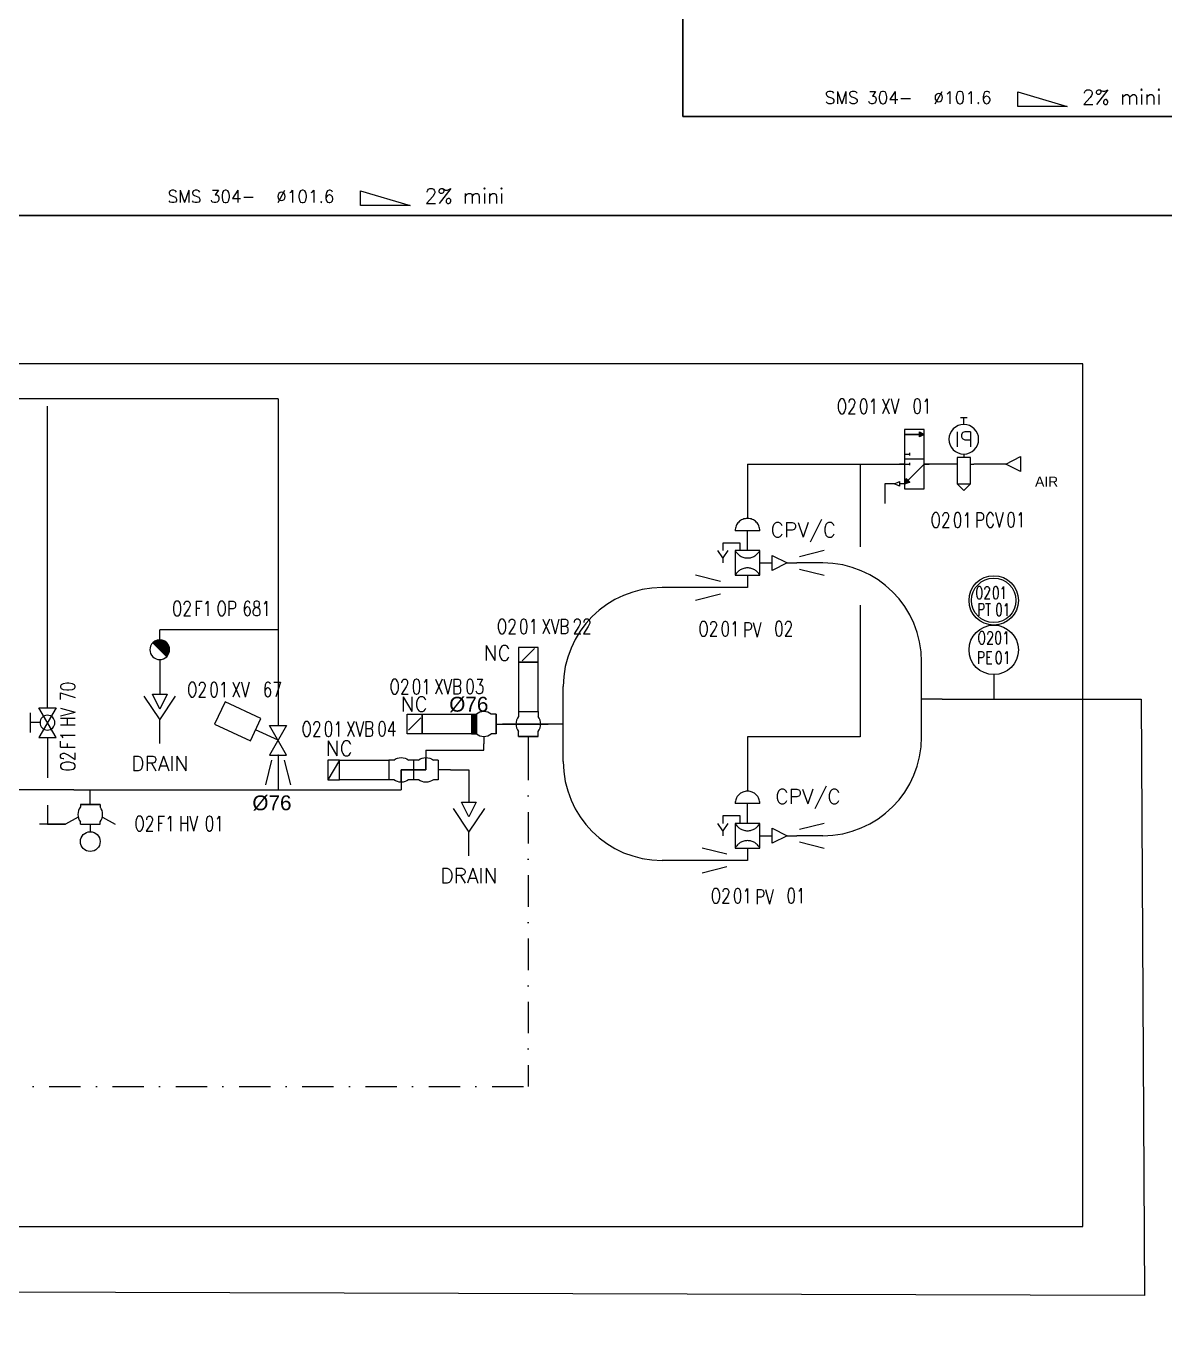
# Model space of a CAD drawing. Header units: inches. Extents: x 14542 to 16164, y 23460 to 24887.
# Drawn here: x 14893.7 to 15124.2, y 24093.5 to 24358.4 of the extents above; entities that cross this region are included whole.
import ezdxf
from ezdxf.enums import TextEntityAlignment as Align

# ---------------------------------------------------------------- set-up
doc = ezdxf.new("R2010")
doc.units = ezdxf.units.IN
doc.header["$MEASUREMENT"] = 0
doc.linetypes.add('ACAD_ISO02W100', pattern=[15, 12, -3])
doc.linetypes.add('DASHDOT2', pattern=[12.7, 6.35, -3.175, 0, -3.175])
for name, color, linetype, lineweight in [('19 Pipe Process', 30, 'Continuous', 30), ('31 Equipment', 7, 'Continuous', 9), ('43 TXT English', 7, 'Continuous', 9), ('44 TXT French', 7, 'Continuous', 9), ('61 Revision Cloud', 1, 'Continuous', 9)]:
    doc.layers.add(name, color=color, linetype=linetype, lineweight=lineweight)
for name, color, linetype in [('DIAMETRE', 7, 'Continuous'), ('MATERIEL-DIVERS', 7, 'Continuous'), ('REPERES', 7, 'Continuous'), ('TANK', 7, 'Continuous'), ('techn-data', 7, 'Continuous'), ('TEXTES', 7, 'Continuous'), ('TUYAUTERIE-AIR INSTRUMENT', 3, 'Continuous'), ('TUYAUTERIE-EAU', 5, 'Continuous'), ('TUYAUTERIE-EGOUT', 32, 'Continuous'), ('TUYAUTERIE-NEP', 4, 'DASHDOT2'), ('TUYAUTERIE-VAPEUR', 6, 'Continuous'), ('TUYAUTERIE-VAPEUR PROCESS', 6, 'Continuous'), ('TXT_FR', 7, 'Continuous'), ('VANNES', 7, 'Continuous')]:
    doc.layers.add(name, color=color, linetype=linetype)
doc.layers.get('REPERES').off()
doc.styles.add('ROMANS', font='ROMANS.SHX')
doc.styles.get("Standard").update_dxf_attribs({"font": 'arial.ttf'})

# ---------------------------------------------------------------- blocks, each defined once
blk = doc.blocks.new('PENTE-G')
at = {"layer": 'MATERIEL-DIVERS'}
blk.add_lwpolyline([(-5, 2), (5, 2), (5, 5), (-5, 2)], dxfattribs=at)
blk = doc.blocks.new('APV-INS-M-L-PE')
at = {"layer": '31 Equipment', "color": 7}
blk.add_line((0, -5), (0, -10), dxfattribs=at)
blk.add_circle((0, 0), 5, dxfattribs=at)
blk = doc.blocks.new('APV-VLV-MODUL-CPVC-1')
at = {"layer": '31 Equipment', "linetype": 'ACAD_ISO02W100', "ltscale": 38}
for p, q in [((2.5, 6.5), (-2.5, 6.5)), ((0, 2.5), (0, 6.5)), ((2.5, 2.5), (-2.5, 2.5)), ((-2.5, 2.5), (-2.5, -2.5)), ((2.5, -2.5), (2.5, 2.5)), ((2.5, 0), (5, 0)), ((-2.5, -2.5), (2.5, -2.5)), ((0, -2.5), (0, -5))]:
    blk.add_line(p, q, dxfattribs=at)
at = {"layer": '31 Equipment'}
for p, q in [((-1.5, 4), (-5, 4)), ((-5, 4), (-5, 2.5)), ((-1.5, 2.5), (-1.5, 4)), ((-5, 1), (-6, 2.5)), ((-4, 2.5), (-5, 1)), ((-5, 1), (-5, 0)), ((8, 0), (10, 0))]:
    blk.add_line(p, q, dxfattribs=at)
at = {"layer": '31 Equipment', "color": 7}
for p, q in [((5, -1.5), (5, 1.5)), ((5, 1.5), (8, 0)), ((8, 0), (5, -1.5))]:
    blk.add_line(p, q, dxfattribs=at)
at = {"layer": '31 Equipment', "linetype": 'ACAD_ISO02W100', "ltscale": 38}
for centre, radius, start, end in [((0, 6.5), 2.5, 0, 180), ((0, 3.83), 2.83, 208.0725, 331.9275), ((0, -3.83), 2.83, 28.0725, 151.9275)]:
    blk.add_arc(centre, radius, start, end, dxfattribs=at)
blk = doc.blocks.new('APV-FCE-GEN-REDCON-1')
at = {"layer": '31 Equipment', "color": 7}
for p, q in [((-2.5, 2.5), (2.5, 1.25)), ((2.5, 1.25), (2.5, 1.25)), ((2.5, -1.25), (-2.5, -2.5))]:
    blk.add_line(p, q, dxfattribs=at)
blk = doc.blocks.new('APV-PNE-SPOOLV-32-1')
at = {"layer": '31 Equipment'}
h = blk.add_hatch(dxfattribs=at)
h.set_pattern_fill('ANSI31', color=256, scale=0.01, style=0)
h.set_pattern_definition([(45, (-8, 6e-14), (-0.02245064, 0.02245064), [])])
h.paths.add_polyline_path([(-8, 2), (-8.5, 1), (-7.5, 1)])
h = blk.add_hatch(dxfattribs=at)
h.set_pattern_fill('ANSI31', color=256, scale=0.01, angle=225, style=0)
h.set_pattern_definition([(270, (0.585786, -0.585786), (0.03175, 0), [])])
h.paths.add_polyline_path([(2, -2), (1.65, -0.94), (0.94, -1.65)])
for p, q in [((-2, 2), (-2, 3)), ((-8.5, 1), (-8, 2)), ((-7.5, 1), (-8.5, 1)), ((-8, 2), (-7.5, 1)), ((-2, -2), (-2, -1)), ((-2, -2), (-2, -3)), ((0.94, -1.65), (1.65, -0.94)), ((2, -2), (0.94, -1.65)), ((1.65, -0.94), (2, -2)), ((2, -2), (2, -3)), ((1.5, -3), (2.5, -3)), ((2, -4), (1.5, -3)), ((2.5, -3), (2, -4))]:
    blk.add_line(p, q, dxfattribs=at)
at = {"layer": '31 Equipment', "color": 7}
for p, q in [((3, 2), (-9, 2)), ((-9, 2), (-9, -2)), ((-3, 2), (-3, -2)), ((3, -2), (3, 2)), ((-9, -2), (3, -2)), ((-4.25, -1), (-3.75, -1)), ((-4, -2), (-4, -1)), ((-2.25, -1), (-1.75, -1))]:
    blk.add_line(p, q, dxfattribs=at)
at = {"layer": '31 Equipment', "lineweight": 30}
for p, q in [((-8, -2), (-8, 1)), ((-2, 2), (1.29, -1.29))]:
    blk.add_line(p, q, dxfattribs=at)
blk = doc.blocks.new('APV-PNE-GEN-PRESREGL-1')
at = {"layer": '31 Equipment', "color": 7}
for p, q in [((-0.67, 9.33), (0.67, 9.33)), ((0, 8), (0, 9.33)), ((-1.33, 0), (-2, 0)), ((-1.33, -4), (-1.33, 1.33)), ((-1.33, 1.33), (1.33, 1.33)), ((1.33, 1.33), (1.33, -4)), ((1.33, 0), (2, 0)), ((-1.33, -4), (0, -5.33)), ((1.33, -4), (-1.33, -4)), ((0, -5.33), (1.33, -4))]:
    blk.add_line(p, q, dxfattribs=at)
at = {"layer": '31 Equipment'}
blk.add_line((0, 2), (0, 1.33), dxfattribs=at)
blk.add_circle((0, 5), 3, dxfattribs=at)
at = {"layer": '31 Equipment', "style": 'ROMANS'}
blk.add_text('PI', height=3, dxfattribs=at).set_placement((0, 5), align=Align.MIDDLE)
blk = doc.blocks.new('APV-SIGN-ARW-FLOW-1')
at = {"layer": '31 Equipment'}
for p, q in [((-1.5, -1.5), (-1.5, 1.5)), ((-1.5, 1.5), (1.5, 0)), ((1.5, 0), (-1.5, -1.5))]:
    blk.add_line(p, q, dxfattribs=at)
blk = doc.blocks.new('VANNE SIEGE INCLINE')
at = {"color": 7}
for p, q in [((-3, 1.73), (-3, -1.73)), ((-3, -1.73), (3, 1.73)), ((3, -1.73), (-3, 1.73)), ((3, 1.73), (3, -1.73))]:
    blk.add_line(p, q, dxfattribs=at)
at = {"color": 7, "extrusion": (-1, 0, 0)}
blk.add_point((-3, 0), dxfattribs=at)
at = {"color": 7, "extrusion": (1, 0, 0)}
blk.add_point((3, 0), dxfattribs=at)
at = {"layer": 'VANNES'}
for p, q in [((3.23, 12.84), (-0.15, 5.59)), ((7.76, 10.73), (3.23, 12.84)), ((4.38, 3.47), (7.76, 10.73)), ((-0.15, 5.59), (4.38, 3.47)), ((0, 0), (2.11, 4.53))]:
    blk.add_line(p, q, dxfattribs=at)
blk = doc.blocks.new('APV-INS-F-L-PT')
at = {"layer": '31 Equipment'}
for radius in [5, 4.5]:
    blk.add_circle((0, 0), radius, dxfattribs=at)
blk = doc.blocks.new('REPNORM1')
at = {"layer": 'TEXTES', "style": 'ROMANS', "width": 0.75}
for tag, p in [('ZONE', (-9.75, -1.25)), ('SOUSZONE', (-5.25, -1.25)), ('ELEMENT', (-0.75, -1.25)), ('NUM', (5.59, -1.22))]:
    blk.add_attdef(tag, p, '', height=3, dxfattribs=at)
blk = doc.blocks.new('REPINS2')
at = {"layer": 'TEXTES', "style": 'ROMANS', "width": 0.7}
for tag, p in [('ZONE', (-3.35, 0.8)), ('SOUSZONE', (0.05, 0.8)), ('NUM', (0.7, -2.6))]:
    blk.add_attdef(tag, p, '', height=2.5, dxfattribs=at)
blk.add_attdef('ELEMENT', text='', height=2.5, dxfattribs=at).set_placement((-1.56, -2.59), align=Align.CENTER)
blk = doc.blocks.new('REPINS')
at = {"layer": 'TEXTES', "style": 'ROMANS', "width": 0.75}
for tag, p in [('ZONE', (-3.3, 1)), ('SOUSZONE', (0.1, 1)), ('NUM', (0.2, -3))]:
    blk.add_attdef(tag, p, '', height=2.5, dxfattribs=at)
blk.add_attdef('ELEMENT', text='', height=2.5, dxfattribs=at).set_placement((-0.2, -3), align=Align.RIGHT)
blk = doc.blocks.new('APV-VLV-SAMPL-PRD20-2')
at = {"layer": '31 Equipment', "ltscale": 38}
for p, q in [((-2.54, 2.44), (-4, 5)), ((-4, 0), (-5.5, 0)), ((-4, 2), (-3.5, 2)), ((-4, 2), (-4, -2)), ((0, 2), (-0.5, 2)), ((0, 2), (0, -2)), ((0, -2), (0, 2)), ((-4, -2), (-3.5, -2)), ((-2.54, -2.44), (-4, -5)), ((0, -2), (-0.5, -2))]:
    blk.add_line(p, q, dxfattribs=at)
at = {"layer": '31 Equipment'}
blk.add_circle((-7.5, 0), 2, dxfattribs=at)
at = {"layer": '31 Equipment', "ltscale": 38}
for start, end in [(53.1301, 126.8699), (233.1301, 306.8699)]:
    blk.add_arc((-2, 0), 2.5, start, end, dxfattribs=at)
blk = doc.blocks.new('REPNORM')
at = {"layer": 'TEXTES', "style": 'ROMANS', "width": 0.75}
for tag, p in [('ZONE', (-9.75, -1.25)), ('SOUSZONE', (-5.25, -1.25)), ('ELEMENT', (0, -1.25)), ('NUM', (4.5, -1.25))]:
    blk.add_attdef(tag, p, '', height=3, dxfattribs=at)
blk = doc.blocks.new('APV-VLV-SSEAT-SW42-3')
at = {"layer": '31 Equipment', "ltscale": 38}
for p, q in [((1.25, 15.25), (-1.25, 12.75)), ((-2, 2.5), (-2, 1.5)), ((2, 2.5), (2, 1.5)), ((-2, -2.5), (-2, -1.5)), ((2, -2.5), (-2, -2.5)), ((-2, -2.5), (2, -2.5)), ((0, -2.5), (0, -5)), ((2, -2.5), (2, -1.5))]:
    blk.add_line(p, q, dxfattribs=at)
at = {"layer": '31 Equipment'}
for p, q in [((-4, 0), (-2.5, 0)), ((2.5, 0), (4, 0))]:
    blk.add_line(p, q, dxfattribs=at)
at = {"layer": '31 Equipment', "lineweight": 30}
blk.add_line((2.5, 0), (-2.5, 0), dxfattribs=at)
at = {"layer": '31 Equipment', "ltscale": 38}
for points in [[(-2, 12.5), (2, 12.5), (2, 15.5), (-2, 15.5)], [(-2, 2.5), (2, 2.5), (2, 12.5), (-2, 12.5)]]:
    blk.add_lwpolyline(points, close=True, dxfattribs=at)
for start, end in [(143.1301, 216.8699), (323.1301, 36.8699)]:
    blk.add_arc((0, 0), 2.5, start, end, dxfattribs=at)
blk = doc.blocks.new('APV-FTG-GEN-DRAIN-1')
at = {"layer": '31 Equipment'}
for p, q in [((-3.2, 9.61), (0, 4.81)), ((0, 4.81), (3.2, 9.61)), ((0, 0), (0, 4.81))]:
    blk.add_line(p, q, dxfattribs=at)
at = {"layer": '43 TXT English', "style": 'ROMANS'}
blk.add_attdef('DRAIN', text='', height=3, dxfattribs=at).set_placement((0, -4), align=Align.MIDDLE)
at = {"layer": '44 TXT French', "style": 'ROMANS'}
blk.add_attdef('EGOUT', text='', height=3, dxfattribs=at).set_placement((0, -4), align=Align.MIDDLE)
blk = doc.blocks.new('APV-FCE-GEN-STMTRAP-1')
at = {"layer": '31 Equipment'}
h = blk.add_hatch(dxfattribs=at)
h.set_pattern_fill('ANSI31', color=256, scale=0.01, style=0)
h.set_pattern_definition([(45, (-4, 0), (-0.02245064, 0.02245064), [])])
h.paths.add_polyline_path([(1.41, 1.42), (-1.42, -1.41, 1.002832)])
at = {"layer": '31 Equipment', "linetype": 'ACAD_ISO02W100', "ltscale": 38}
for p, q in [((-2, 0), (-4, 0)), ((2, 0), (4, 0))]:
    blk.add_line(p, q, dxfattribs=at)
at = {"layer": '31 Equipment', "color": 7}
blk.add_line((1.41, 1.42), (-1.42, -1.41), dxfattribs=at)
for start, end in [(45.2431, 224.7569), (224.8381, 45.1623)]:
    blk.add_arc((0, 0), 2, start, end, dxfattribs=at)
blk = doc.blocks.new('APV-VLV-SSEAT-M+MP41-3')
at = {"layer": '31 Equipment'}
h = blk.add_hatch(dxfattribs=at)
h.set_pattern_fill('ANSI31', color=256, scale=0.01, style=0)
h.set_pattern_definition([(135, (0, 0), (0.02245064, 0.02245064), [])])
h.paths.add_polyline_path([(-2, 2.5), (2, 2.5), (2, 1.5), (-2, 1.5)])
at = {"layer": '31 Equipment', "ltscale": 38}
for p, q in [((-1.25, 15.25), (1.25, 12.75)), ((-2.5, 0), (-4, 0)), ((-2, 2.5), (-2, 1.5)), ((2, 1.5), (-2, 1.5)), ((2, 2.5), (2, 1.5)), ((-2, -2.5), (-2, -1.5)), ((-2, -2.5), (2, -2.5)), ((2, -2.5), (-2, -2.5)), ((0, -2.5), (0, -5)), ((2, -2.5), (2, -1.5))]:
    blk.add_line(p, q, dxfattribs=at)
for points in [[(2, 12.5), (-2, 12.5), (-2, 15.5), (2, 15.5)], [(2, 2.5), (-2, 2.5), (-2, 12.5), (2, 12.5)]]:
    blk.add_lwpolyline(points, close=True, dxfattribs=at)
for start, end in [(143.1301, 216.8699), (323.1301, 36.8699)]:
    blk.add_arc((0, 0), 2.5, start, end, dxfattribs=at)
blk = doc.blocks.new('APV-VLV-SSEAT-SW43-11')
at = {"layer": '31 Equipment', "ltscale": 38}
for p, q in [((-2, 6.5), (-2, 7.5)), ((2, 6.5), (2, 7.5)), ((-2, 2.5), (-2, 3.5)), ((2, 2.5), (2, 3.5)), ((2.5, 5), (4, 5)), ((-4, 0), (-2.5, 0)), ((-2, 2.5), (2, 2.5)), ((-2, 1.5), (-2, 2.5)), ((2, 1.5), (2, 2.5)), ((-2, -2.5), (-2, -1.5)), ((-2, -2.5), (2, -2.5)), ((0, -5), (0, -2.5)), ((2, -2.5), (2, -1.5))]:
    blk.add_line(p, q, dxfattribs=at)
at = {"layer": '31 Equipment', "lineweight": 30, "ltscale": 38}
blk.add_line((0, 0), (0, 5), dxfattribs=at)
at = {"layer": '31 Equipment', "lineweight": 30}
for p, q in [((0, 5), (2.5, 5)), ((-2.5, 0), (0, 0))]:
    blk.add_line(p, q, dxfattribs=at)
at = {"layer": '31 Equipment', "ltscale": 38}
blk.add_lwpolyline([(-2, 7.5), (2, 7.5), (2, 17.5), (-2, 17.5)], close=True, dxfattribs=at)
for centre, start, end in [((0, 5), 143.1301, 216.8699), ((0, 5), 323.1301, 36.8699), ((0, 0), 143.1301, 216.8699), ((0, 0), 323.1301, 36.8699)]:
    blk.add_arc(centre, 2.5, start, end, dxfattribs=at)
blk = doc.blocks.new('A$C67AE6050')
at = {"layer": '31 Equipment'}
for p, q in [((2, 22.5), (2, 24.84)), ((2, 24.84), (6, 24.84)), ((2, 22.5), (6, 24.84)), ((6, 24.84), (6, 22.5))]:
    blk.add_line(p, q, dxfattribs=at)
blk.add_blockref('APV-VLV-SSEAT-SW43-11', (4, 5), dxfattribs=at)
blk = doc.blocks.new('APV-VLVM-BALL-KHV+MF-1')
at = {"layer": '31 Equipment'}
for p, q in [((-2, 3.5), (2, 3.5)), ((0, 1.5), (0, 3.5)), ((-3, 1.734), (-3, -1.734)), ((-3, -1.734), (3, 1.734)), ((3, -1.734), (-3, 1.734)), ((3, 1.734), (3, -1.734))]:
    blk.add_line(p, q, dxfattribs=at)
at = {"layer": '31 Equipment', "ltscale": 38}
for p, q in [((-3, 0), (-4, 0)), ((3, 0), (4, 0))]:
    blk.add_line(p, q, dxfattribs=at)
at = {"layer": '31 Equipment'}
blk.add_circle((0, 0), 1.5, dxfattribs=at)

msp = doc.modelspace()

# ---------------------------------------------------------------- linework, layer by layer
at = {"layer": '19 Pipe Process'}
for p, q in [((15026.59, 24470.14), (15026.59, 24340.14)), ((15026.59, 24340.14), (15446.59, 24340.14)), ((14866.59, 24320.14), (15376.59, 24320.14))]:
    msp.add_line(p, q, dxfattribs=at)
at = {"layer": 'TANK', "color": 2}
msp.add_lwpolyline([(15107.54, 24290.16), (14967.49, 24290.16), (14967.49, 24290.16), (14607.5, 24290.16), (14607.5, 24115.66), (15107.54, 24115.66), (15107.54, 24290.16)], dxfattribs=at)
at = {"layer": 'TUYAUTERIE-AIR INSTRUMENT'}
for p, q in [((15039.71, 24269.86), (15071.48, 24269.86)), ((15039.71, 24269.86), (15039.71, 24258.86)), ((15062.48, 24269.86), (15062.48, 24253.11)), ((15081.48, 24269.86), (15075.48, 24269.86)), ((15091.98, 24269.86), (15085.48, 24269.86)), ((15069.48, 24265.86), (15067.52, 24265.86)), ((15067.52, 24265.86), (15067.52, 24261.86)), ((15062.48, 24241.35), (15062.48, 24214.69)), ((15039.71, 24214.69), (15039.71, 24203.69)), ((15062.48, 24214.69), (15039.71, 24214.69))]:
    msp.add_line(p, q, dxfattribs=at)
at = {"layer": 'TUYAUTERIE-EAU'}
for p, q in [((15054.94, 24249.86), (15049.71, 24249.86)), ((15039.71, 24244.86), (15022.42, 24244.86)), ((15074.94, 24214.69), (15074.94, 24229.86)), ((15002.42, 24209.69), (15002.42, 24224.86)), ((15079.08, 24222.28), (15074.94, 24222.28)), ((15079.08, 24222.28), (15119.38, 24222.28)), ((15002.42, 24217.28), (14990.1, 24217.28)), ((14974.63, 24212), (14986.35, 24212)), ((14986.35, 24212), (14986.35, 24213.28)), ((14944.7, 24211), (14944.7, 24204)), ((14979.63, 24208), (14983.33, 24208)), ((14903.36, 24204), (14853.9, 24204)), ((14903.36, 24204), (14969.63, 24204)), ((14906.71, 24201), (14906.71, 24204)), ((14901.71, 24197), (14896.44, 24197)), ((15054.94, 24194.69), (15049.71, 24194.69)), ((15039.71, 24189.69), (15022.42, 24189.69))]:
    msp.add_line(p, q, dxfattribs=at)
msp.add_lwpolyline([(15119.38, 24222.28), (15120.02, 24101.68), (14541.57, 24103.36), (14541.57, 24093.55)], dxfattribs=at)
for centre, start, end in [((15054.94, 24229.86), 0, 90), ((15022.42, 24224.86), 90, 180), ((15054.94, 24214.69), 270, 0), ((15022.42, 24209.69), 180, 270)]:
    msp.add_arc(centre, 20, start, end, dxfattribs=at)
at = {"layer": 'TUYAUTERIE-EGOUT'}
for p, q in [((14920.77, 24230.31), (14920.77, 24223.31)), ((14983.33, 24208), (14983.33, 24201.5))]:
    msp.add_line(p, q, dxfattribs=at)
at = {"layer": 'TUYAUTERIE-NEP'}
for p in [(14995.35, 24212.28), (14680.81, 24144)]:
    msp.add_line(p, (14995.35, 24144), dxfattribs=at)
at = {"layer": 'TUYAUTERIE-VAPEUR'}
for p, q in [((14944.7, 24283.04), (14672.81, 24283.04)), ((14944.7, 24283.04), (14944.7, 24217)), ((14898.04, 24221.56), (14898.04, 24281.55)), ((14944.7, 24236.31), (14920.77, 24236.31)), ((14898.04, 24213.56), (14898.04, 24206.4)), ((14898.04, 24200.9), (14898.04, 24197)), ((14898.04, 24197), (14901.71, 24197))]:
    msp.add_line(p, q, dxfattribs=at)

# ---------------------------------------------------------------- block references
at = {"layer": '31 Equipment'}
msp.add_blockref('APV-VLV-SSEAT-SW42-3', (14995.35, 24217.28), dxfattribs=at)
ref = msp.add_blockref('APV-FTG-GEN-DRAIN-1', (14920.77, 24213.31), dxfattribs=at)
ref.add_attrib('DRAIN', 'DRAIN', dxfattribs={"layer": '43 TXT English', "height": 3, "style": 'ROMANS'}).set_placement((14920.77, 24209.31), align=Align.MIDDLE)
at = {"layer": '31 Equipment', "rotation": 270}
msp.add_blockref('APV-SIGN-ARW-FLOW-1', (14920.77, 24221.81), dxfattribs=at)
at = {"layer": '61 Revision Cloud', "xscale": -1, "rotation": 90}
msp.add_blockref('A$C67AE6050', (14979.63, 24212), dxfattribs=at)
at = {"layer": 'MATERIEL-DIVERS', "xscale": -1}
for name, p in [('PENTE-G', (15099.41, 24340.14)), ('PENTE-G', (14966.41, 24320.14)), ('APV-FCE-GEN-REDCON-1', (15052.71, 24249.86)), ('APV-FCE-GEN-REDCON-1', (15052.71, 24194.69))]:
    msp.add_blockref(name, p, dxfattribs=at)
at = {"layer": 'MATERIEL-DIVERS'}
for name, p, rotation in [('APV-SIGN-ARW-FLOW-1', (15093.48, 24269.86), 180), ('APV-FCE-GEN-REDCON-1', (14944.7, 24207.5), 90.00000000000001), ('APV-SIGN-ARW-FLOW-1', (14983.33, 24200), 270)]:
    msp.add_blockref(name, p, dxfattribs=dict(at, rotation=rotation))
at = {"layer": 'MATERIEL-DIVERS', "xscale": -1, "rotation": 180}
for p in [(15031.71, 24244.86), (15033.05, 24189.69)]:
    msp.add_blockref('APV-FCE-GEN-REDCON-1', p, dxfattribs=at)
at = {"layer": 'MATERIEL-DIVERS'}
for name, p in [('APV-INS-F-L-PT', (15089.54, 24242.28)), ('APV-INS-M-L-PE', (15089.54, 24232.28))]:
    msp.add_blockref(name, p, dxfattribs=at)
ref = msp.add_blockref('APV-FTG-GEN-DRAIN-1', (14983.33, 24190.6), dxfattribs=at)
ref.add_attrib('DRAIN', 'DRAIN', dxfattribs={"layer": '43 TXT English', "height": 3, "style": 'ROMANS'}).set_placement((14983.33, 24186.6), align=Align.MIDDLE)
at = {"layer": 'REPERES'}
for name, p, values in [('REPNORM1', (15067.5, 24281.28), {'ZONE': 'O2', 'SOUSZONE': '01', 'ELEMENT': 'XV', 'NUM': '01'}), ('REPNORM1', (15086.5, 24258.28), {'ZONE': 'O2', 'SOUSZONE': '01', 'ELEMENT': 'PCV', 'NUM': '01'}), ('REPINS2', (15089.15, 24241.77), {'ZONE': 'O2', 'SOUSZONE': '01', 'NUM': '01', 'ELEMENT': 'PT'}), ('REPNORM1', (14998.72, 24236.77), {'ZONE': 'O2', 'SOUSZONE': '01', 'ELEMENT': 'XVB', 'NUM': '22'}), ('REPINS', (15089.53, 24232.46), {'ZONE': 'O2', 'SOUSZONE': '01', 'ELEMENT': 'PE', 'NUM': '01'}), ('REPNORM1', (14936.03, 24223.99), {'ZONE': 'O2', 'SOUSZONE': '01', 'ELEMENT': 'XV', 'NUM': '67'}), ('REPNORM1', (14977.01, 24224.59), {'ZONE': 'O2', 'SOUSZONE': '01', 'ELEMENT': 'XVB', 'NUM': '03'}), ('REPNORM1', (14959.2, 24216.03), {'ZONE': 'O2', 'SOUSZONE': '01', 'ELEMENT': 'XVB', 'NUM': '04'})]:
    msp.add_blockref(name, p, dxfattribs=at).add_auto_attribs(values)
ref = msp.add_blockref('REPNORM', (14932.98, 24240.38), dxfattribs=at)
ref.add_attrib('ZONE', 'O2', (14923.23, 24239.13), dxfattribs={"layer": 'TEXTES', "height": 3, "style": 'ROMANS', "width": 0.75})
ref.add_attrib('SOUSZONE', 'F1', (14927.73, 24239.13), dxfattribs={"layer": 'TEXTES', "height": 3, "style": 'ROMANS', "width": 0.75})
ref.add_attrib('ELEMENT', 'OP', (14932.25, 24239.13), dxfattribs={"layer": 'TEXTES', "height": 3, "style": 'ROMANS', "width": 0.75})
ref.add_attrib('NUM', '681', (14937.48, 24239.13), dxfattribs={"layer": 'TEXTES', "height": 3, "style": 'ROMANS', "width": 0.75})
ref = msp.add_blockref('REPNORM1', (15039.5, 24236.28), dxfattribs=at)
ref.add_attrib('ZONE', 'O2', (15029.75, 24235.03), dxfattribs={"layer": 'TEXTES', "height": 3, "style": 'ROMANS', "width": 0.75})
ref.add_attrib('SOUSZONE', '01', (15034.25, 24235.03), dxfattribs={"layer": 'TEXTES', "height": 3, "style": 'ROMANS', "width": 0.75})
ref.add_attrib('ELEMENT', 'PV', (15038.75, 24234.84), dxfattribs={"layer": 'TEXTES', "height": 3, "style": 'ROMANS', "width": 0.75})
ref.add_attrib('NUM', '02', (15045.09, 24235.05), dxfattribs={"layer": 'TEXTES', "height": 3, "style": 'ROMANS', "width": 0.75})
ref = msp.add_blockref('REPNORM', (14902.4, 24217.45), dxfattribs=dict(at, rotation=90))
ref.add_attrib('ZONE', 'O2', (14903.65, 24207.7), dxfattribs={"layer": 'TEXTES', "height": 3, "rotation": 90, "style": 'ROMANS', "width": 0.75})
ref.add_attrib('SOUSZONE', 'F1', (14903.65, 24212.2), dxfattribs={"layer": 'TEXTES', "height": 3, "rotation": 90, "style": 'ROMANS', "width": 0.75})
ref.add_attrib('ELEMENT', 'HV', (14903.65, 24216.72), dxfattribs={"layer": 'TEXTES', "height": 3, "rotation": 90, "style": 'ROMANS', "width": 0.75})
ref.add_attrib('NUM', '70', (14903.65, 24221.95), dxfattribs={"layer": 'TEXTES', "height": 3, "rotation": 90, "style": 'ROMANS', "width": 0.75})
ref = msp.add_blockref('REPNORM', (14925.37, 24196.89), dxfattribs=at)
ref.add_attrib('ZONE', 'O2', (14915.62, 24195.64), dxfattribs={"layer": 'TEXTES', "height": 3, "style": 'ROMANS', "width": 0.75})
ref.add_attrib('SOUSZONE', 'F1', (14920.12, 24195.64), dxfattribs={"layer": 'TEXTES', "height": 3, "style": 'ROMANS', "width": 0.75})
ref.add_attrib('ELEMENT', 'HV', (14924.63, 24195.64), dxfattribs={"layer": 'TEXTES', "height": 3, "style": 'ROMANS', "width": 0.75})
ref.add_attrib('NUM', '01', (14929.87, 24195.64), dxfattribs={"layer": 'TEXTES', "height": 3, "style": 'ROMANS', "width": 0.75})
ref = msp.add_blockref('REPNORM1', (15042, 24182.28), dxfattribs=at)
ref.add_attrib('ZONE', 'O2', (15032.25, 24181.03), dxfattribs={"layer": 'TEXTES', "height": 3, "style": 'ROMANS', "width": 0.75})
ref.add_attrib('SOUSZONE', '01', (15036.75, 24181.03), dxfattribs={"layer": 'TEXTES', "height": 3, "style": 'ROMANS', "width": 0.75})
ref.add_attrib('ELEMENT', 'PV', (15041.25, 24180.84), dxfattribs={"layer": 'TEXTES', "height": 3, "style": 'ROMANS', "width": 0.75})
ref.add_attrib('NUM', '01', (15047.59, 24181.05), dxfattribs={"layer": 'TEXTES', "height": 3, "style": 'ROMANS', "width": 0.75})
at = {"layer": 'TUYAUTERIE-VAPEUR PROCESS', "rotation": 90.00000000000001}
msp.add_blockref('APV-FCE-GEN-STMTRAP-1', (14920.77, 24232.31), dxfattribs=at)
at = {"layer": 'VANNES', "xscale": -1}
msp.add_blockref('APV-PNE-GEN-PRESREGL-1', (15083.48, 24269.86), dxfattribs=at)
at = {"layer": 'VANNES'}
for name, p, rotation in [('APV-PNE-SPOOLV-32-1', (15073.48, 24267.86), 270), ('VANNE SIEGE INCLINE', (14944.7, 24214), 90.00000000000001), ('APV-VLV-SSEAT-M+MP41-3', (14986.35, 24217.28), 89.99999999999999), ('APV-VLV-SAMPL-PRD20-2', (14906.71, 24201), 90)]:
    msp.add_blockref(name, p, dxfattribs=dict(at, rotation=rotation))
for p in [(15039.71, 24249.86), (15039.71, 24194.69)]:
    msp.add_blockref('APV-VLV-MODUL-CPVC-1', p, dxfattribs=at)
at = {"layer": 'VANNES', "xscale": -1, "rotation": 90}
msp.add_blockref('APV-VLVM-BALL-KHV+MF-1', (14898.04, 24217.56), dxfattribs=at)

# ---------------------------------------------------------------- texts
at = {"layer": '43 TXT English'}
msp.add_text('AIR', height=2, dxfattribs=at).set_placement((15097.91, 24267.31), align=Align.TOP_LEFT)
at = {"layer": 'DIAMETRE'}
for p in [(14979.35, 24219.78), (14939.51, 24199.84)]:
    msp.add_text('%%C76', height=3, dxfattribs=at).set_placement(p)
at = {"layer": 'techn-data', "style": 'ROMANS'}
for s, p in [('SMS 304-', (15064.23, 24343.98)), ('%%C101.6', (15083.23, 24343.98)), ('SMS 304-', (14931.23, 24323.98)), ('%%C101.6', (14950.23, 24323.98))]:
    msp.add_text(s, height=2.5, dxfattribs=at).set_placement(p, align=Align.MIDDLE_CENTER)
at = {"layer": 'TEXTES', "style": 'ROMANS'}
for s, p in [('CPV/C', (15044.4, 24255.06)), ('NC', (14986.29, 24230.14)), ('NC', (14969.49, 24219.79)), ('NC', (14954.31, 24210.86)), ('CPV/C', (15045.33, 24201.11))]:
    msp.add_text(s, height=3, dxfattribs=at).set_placement(p)
at = {"layer": 'TXT_FR', "style": 'ROMANS'}
for p in [(15115.41, 24344.14), (14982.41, 24324.14)]:
    msp.add_text('2% mini', height=3, dxfattribs=at).set_placement(p, align=Align.MIDDLE)

doc.saveas('drawing.dxf')
